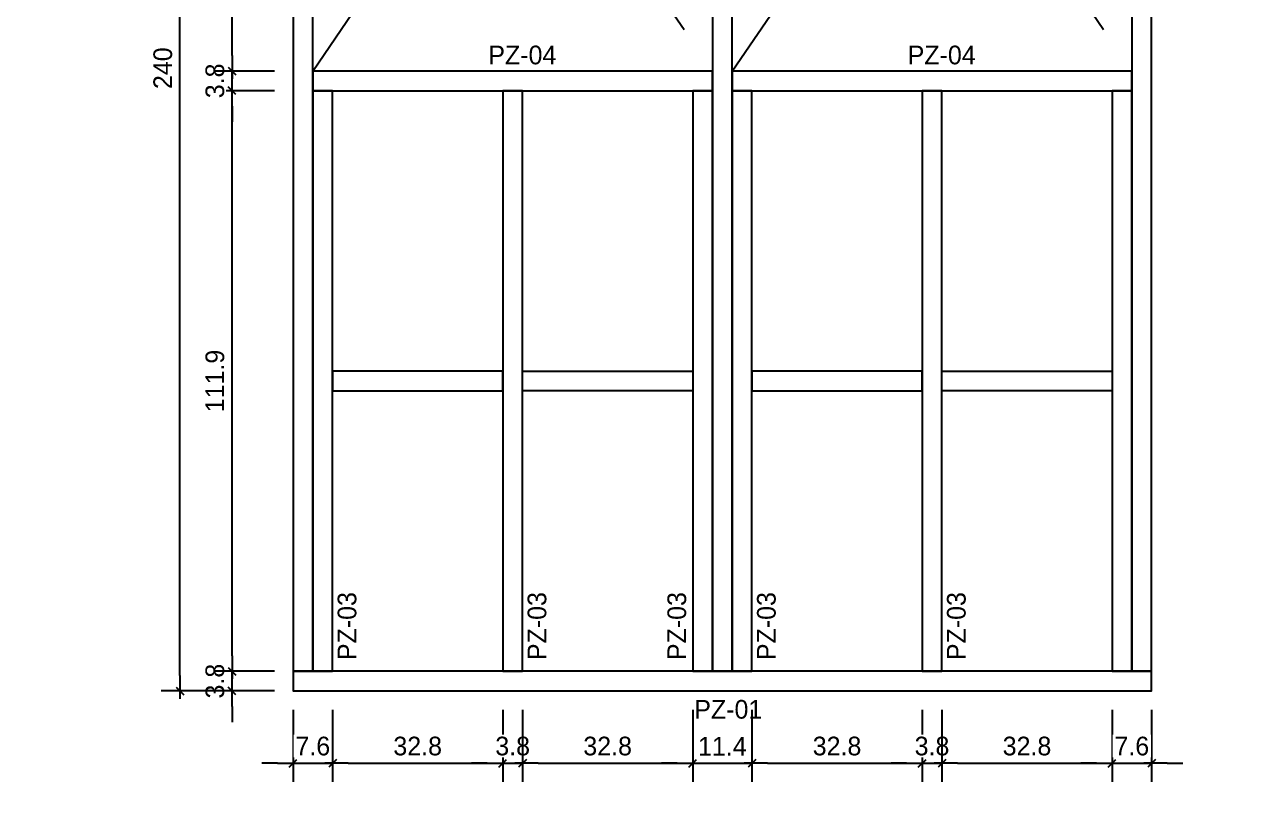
# Model space of a CAD drawing. Header units: millimetres. Extents: x 19458 to 19801, y 4351 to 4752.
# Drawn here: x 19507.25 to 19509.606, y 4504.776 to 4506.272 of the extents above; entities that cross this region are included whole.
import ezdxf

# ---------------------------------------------------------------- set-up
doc = ezdxf.new("R2010")
doc.units = ezdxf.units.MM
doc.linetypes.add('HIDDEN2', pattern=[4.7625, 3.175, -1.5875])
for name, color, linetype in [('0 @ 0.2', 7, 'Continuous'), ('cotas', 1, 'Continuous'), ('cotas @ 400', 1, 'Continuous'), ('cotas @ 500', 1, 'Continuous'), ('PANELES PARED', 2, 'Continuous'), ('TEXTO @ 0.2', 2, 'Continuous')]:
    doc.layers.add(name, color=color, linetype=linetype)
doc.styles.add('century gothic', font='GOTHIC.TTF')
doc.styles.add('COTAS SMC', font='GOTHIC.TTF')
doc.dimstyles.new('ANOTATIVE 100 SMCONSTRUCCIONES', dxfattribs={"dimscale": 0, "dimtxt": 0.18, "dimasz": 0.15, "dimexe": 0.18, "dimexo": 0.09, "dimgap": 0.1, "dimtad": 1, "dimzin": 0, "dimdsep": 46, "dimtxsty": 'century gothic', "dimblk1": 'FLECHA1', "dimblk2": 'FLECHA1', "dimsah": 1, "dimcen": 0.18, "dimdle": 0.075, "dimclrd": 1, "dimclre": 1, "dimclrt": 2, "dimaunit": 1, "dimadec": 0, "dimazin": 0, "dimtfac": 0.75, "dimtix": 1, "dimtmove": 2, "dimatfit": 3, "dimfxl": 0.09, "dimtvp": 1.5, "dimtfill": 1, "dimtolj": 1, "dimtzin": 0, "dimarcsym": 0})
doc.dimstyles.new('ANOTATIVE CM SMCONSTRUCCIONES', dxfattribs={"dimscale": 0, "dimtxt": 0.18, "dimasz": 0.15, "dimexe": 0.18, "dimexo": 0.18, "dimgap": 0.07, "dimtad": 1, "dimdec": 1, "dimlfac": 100, "dimdsep": 46, "dimtxsty": 'century gothic', "dimblk1": 'FLECHA1', "dimblk2": 'FLECHA1', "dimsah": 1, "dimcen": 0.18, "dimdle": 0.075, "dimclrd": 1, "dimclre": 1, "dimclrt": 2, "dimaunit": 1, "dimadec": 0, "dimazin": 2, "dimtfac": 0.75, "dimtdec": 1, "dimtix": 1, "dimtmove": 2, "dimatfit": 3, "dimfxl": 0.09, "dimtvp": 1.5, "dimtfill": 1, "dimtolj": 1, "dimtzin": 0, "dimarcsym": 0})
doc.dimstyles.new('PIES SMCONSTRUCCIONES', dxfattribs={"dimscale": 0, "dimtxt": 0.18, "dimasz": 0.2, "dimexe": 0.18, "dimexo": 0, "dimgap": 0.1, "dimtad": 1, "dimdec": 0, "dimlfac": 39.370079, "dimzin": 0, "dimdsep": 46, "dimlunit": 4, "dimtxsty": 'COTAS SMC', "dimblk1": 'FLECHA1', "dimblk2": 'FLECHA1', "dimsah": 1, "dimcen": 0.2, "dimdle": 0.075, "dimclrd": 1, "dimclre": 1, "dimclrt": 2, "dimaunit": 1, "dimadec": 0, "dimazin": 0, "dimtfac": 0.75, "dimtdec": 0, "dimtix": 1, "dimtmove": 2, "dimatfit": 3, "dimfxl": 0.09, "dimtvp": 1.5, "dimtfill": 1, "dimtolj": 1, "dimtzin": 0, "dimarcsym": 0})

# ---------------------------------------------------------------- blocks, each defined once
blk = doc.blocks.new('FLECHA1')
at = {"color": 4}
blk.add_line((-0.246176, -0.248081), (0.248081, 0.25), dxfattribs=at)
at = {"color": 1}
blk.add_line((-1, 0), (0.496162, 0), dxfattribs=at)
blk = doc.blocks.new('*D1568')
at = {"layer": 'cotas', "color": 1, "lineweight": -2, "transparency": 16777216}
for p, q in [((19614.326, 4625.8448), (19614.326, 4700.8448)), ((19570.9836, 4550.8448), (19524.326, 4550.8448)), ((19614.326, 4548.4298), (19614.326, 4550.8448)), ((19570.5339, 4548.4298), (19524.326, 4548.4298)), ((19614.326, 4473.4298), (19614.326, 4398.4298))]:
    blk.add_line(p, q, dxfattribs=at)
at = {"layer": 'Defpoints', "color": 0, "transparency": 16777216}
for p in [(19614.326, 4550.8448), (19615.9836, 4550.8448), (19615.5339, 4548.4298)]:
    blk.add_point(p, dxfattribs=at)
at = {"layer": 'cotas', "color": 1, "lineweight": -2, "transparency": 16777216, "xscale": 75, "yscale": 75, "zscale": 75}
for p, rotation in [((19614.326, 4550.8448), 270), ((19614.326, 4548.4298), 90)]:
    blk.add_blockref('FLECHA1', p, dxfattribs=dict(at, rotation=rotation))
at = {"layer": 'cotas', "color": 2, "transparency": 16777216, "insert": (19517.3376, 4549.6373), "char_height": 90, "attachment_point": 5, "rotation": 90, "style": 'century gothic', "bg_fill": 3, "box_fill_scale": 1.1, "bg_fill_color": 256, "bg_fill_true_color": 13158600, "bg_fill_transparency": 0}
blk.add_mtext('\\A1;2.42', dxfattribs=at)
blk = doc.blocks.new('*D1620')
at = {"layer": 'cotas', "color": 1, "lineweight": -2, "transparency": 16777216}
for p, q in [((19614.326, 4610.8448), (19614.326, 4670.8448)), ((19579.9836, 4550.8448), (19542.326, 4550.8448)), ((19614.326, 4548.4298), (19614.326, 4550.8448)), ((19579.5339, 4548.4298), (19542.326, 4548.4298)), ((19614.326, 4488.4298), (19614.326, 4428.4298))]:
    blk.add_line(p, q, dxfattribs=at)
at = {"layer": 'Defpoints', "color": 0, "transparency": 16777216}
for p in [(19614.326, 4550.8448), (19615.9836, 4550.8448), (19615.5339, 4548.4298)]:
    blk.add_point(p, dxfattribs=at)
at = {"layer": 'cotas', "color": 1, "lineweight": -2, "transparency": 16777216, "xscale": 60, "yscale": 60, "zscale": 60}
for p, rotation in [((19614.326, 4550.8448), 270), ((19614.326, 4548.4298), 90)]:
    blk.add_blockref('FLECHA1', p, dxfattribs=dict(at, rotation=rotation))
at = {"layer": 'cotas', "color": 2, "transparency": 16777216, "insert": (19536.7353, 4549.6373), "char_height": 72, "attachment_point": 5, "rotation": 90, "style": 'century gothic', "bg_fill": 3, "box_fill_scale": 1.1, "bg_fill_color": 256, "bg_fill_true_color": 13158600, "bg_fill_transparency": 0}
blk.add_mtext('\\A1;2.42', dxfattribs=at)
blk = doc.blocks.new('*D1623')
at = {"layer": 'cotas', "color": 1, "lineweight": -2, "transparency": 16777216}
for p, q in [((19620.0128, 4651.7533), (19620.0128, 4751.7533)), ((19620.4168, 4551.7533), (19530.0128, 4551.7533)), ((19620.0128, 4550.5333), (19620.0128, 4551.7533)), ((19620.4168, 4550.5333), (19530.0128, 4550.5333)), ((19620.0128, 4450.5333), (19620.0128, 4350.5333))]:
    blk.add_line(p, q, dxfattribs=at)
at = {"layer": 'Defpoints', "color": 0, "transparency": 16777216}
for p in [(19620.0128, 4551.7533), (19620.4168, 4551.7533), (19620.4168, 4550.5333)]:
    blk.add_point(p, dxfattribs=at)
at = {"layer": 'cotas', "color": 1, "lineweight": -2, "transparency": 16777216, "xscale": 100, "yscale": 100, "zscale": 100}
for p, rotation in [((19620.0128, 4551.7533), 270), ((19620.0128, 4550.5333), 90)]:
    blk.add_blockref('FLECHA1', p, dxfattribs=dict(at, rotation=rotation))
at = {"layer": 'cotas', "color": 2, "transparency": 16777216, "insert": (19523.8809, 4551.1433), "char_height": 90, "attachment_point": 5, "rotation": 90, "style": 'COTAS SMC', "bg_fill": 3, "box_fill_scale": 1.1, "bg_fill_color": 256, "bg_fill_true_color": 13158600, "bg_fill_transparency": 0}
blk.add_mtext("\\A1;4'", dxfattribs=at)
blk = doc.blocks.new('PP2')
at = {"layer": 'PANELES PARED', "color": 8, "linetype": 'HIDDEN2', "ltscale": 0.1}
for p, q in [((19444.8521, 4512.7796), (19445.6221, 4511.6502)), ((19444.8521, 4511.6502), (19445.6221, 4512.7796)), ((19445.6601, 4512.7796), (19446.4301, 4511.6502)), ((19445.6601, 4511.6502), (19446.4301, 4512.7796))]:
    blk.add_line(p, q, dxfattribs=at)
at = {"layer": 'PANELES PARED'}
for points in [[(19444.8141, 4512.8556), (19444.8141, 4512.8176), (19446.4681, 4512.8176), (19446.4681, 4512.8556)], [(19444.8521, 4512.8176), (19444.8141, 4512.8176), (19444.8141, 4510.4936), (19444.8521, 4510.4936)], [(19444.8521, 4512.8176), (19444.8521, 4512.7796), (19445.6221, 4512.7796), (19445.6221, 4512.8176)], [(19445.6601, 4512.8176), (19445.6221, 4512.8176), (19445.6221, 4510.4936), (19445.6601, 4510.4936)], [(19446.4301, 4512.8176), (19446.4301, 4512.7796), (19445.6601, 4512.7796), (19445.6601, 4512.8176)], [(19446.4681, 4512.8176), (19446.4301, 4512.8176), (19446.4301, 4510.4936), (19446.4681, 4510.4936)], [(19444.8521, 4511.6502), (19444.8521, 4511.6122), (19445.6221, 4511.6122), (19445.6221, 4511.6502)], [(19445.6601, 4511.6502), (19445.6601, 4511.6122), (19446.4301, 4511.6122), (19446.4301, 4511.6502)], [(19444.8901, 4511.6122), (19444.8521, 4511.6122), (19444.8521, 4510.4936), (19444.8901, 4510.4936)], [(19445.2561, 4511.6122), (19445.2181, 4511.6122), (19445.2181, 4510.4936), (19445.2561, 4510.4936)], [(19445.6221, 4511.6122), (19445.5841, 4511.6122), (19445.5841, 4510.4936), (19445.6221, 4510.4936)], [(19445.6981, 4511.6122), (19445.6601, 4511.6122), (19445.6601, 4510.4936), (19445.6981, 4510.4936)], [(19446.0641, 4511.6122), (19446.0261, 4511.6122), (19446.0261, 4510.4936), (19446.0641, 4510.4936)], [(19446.4301, 4511.6122), (19446.3921, 4511.6122), (19446.3921, 4510.4936), (19446.4301, 4510.4936)], [(19444.8901, 4511.0719), (19444.8901, 4511.0339), (19445.2181, 4511.0339), (19445.2181, 4511.0719)], [(19445.5841, 4511.0719), (19445.5841, 4511.0339), (19445.2561, 4511.0339), (19445.2561, 4511.0719)], [(19445.6981, 4511.0719), (19445.6981, 4511.0339), (19446.0261, 4511.0339), (19446.0261, 4511.0719)], [(19446.3921, 4511.0719), (19446.3921, 4511.0339), (19446.0641, 4511.0339), (19446.0641, 4511.0719)], [(19444.8141, 4510.4936), (19444.8141, 4510.4556), (19446.4681, 4510.4556), (19446.4681, 4510.4936)]]:
    blk.add_lwpolyline(points, close=True, dxfattribs=at)
blk = doc.blocks.new('*D99')
at = {"color": 1, "lineweight": -2, "transparency": 16777216}
for p, q in [((19507.6497, 4505.0553), (19507.6497, 4505.0853)), ((19507.7314, 4505.0253), (19507.6137, 4505.0253)), ((19507.6497, 4504.9873), (19507.6497, 4505.0253)), ((19507.7314, 4504.9873), (19507.6137, 4504.9873)), ((19507.6497, 4504.9573), (19507.6497, 4504.9273))]:
    blk.add_line(p, q, dxfattribs=at)
at = {"layer": 'Defpoints', "color": 0, "transparency": 16777216}
for p in [(19507.7674, 4505.0253), (19507.7674, 4504.9873)]:
    blk.add_point(p, dxfattribs=at)
at = {"color": 1, "lineweight": -2, "transparency": 16777216, "xscale": 0.03, "yscale": 0.03, "zscale": 0.03}
for p, rotation in [((19507.6497, 4505.0253), 270), ((19507.6497, 4504.9873), 90)]:
    blk.add_blockref('FLECHA1', p, dxfattribs=dict(at, rotation=rotation))
at = {"color": 2, "transparency": 16777216, "insert": (19507.6168, 4505.0063), "char_height": 0.036, "attachment_point": 5, "rotation": 90, "style": 'century gothic', "bg_fill": 3, "box_fill_scale": 1.1, "bg_fill_color": 256, "bg_fill_true_color": 13158600, "bg_fill_transparency": 0}
blk.add_mtext('\\A1;3.8', dxfattribs=at)
at = {"layer": 'Defpoints', "color": 0, "transparency": 16777216}
blk.add_point((19507.6497, 4505.0253), dxfattribs=at)
blk = doc.blocks.new('*D100')
at = {"color": 1, "lineweight": -2, "transparency": 16777216}
for p, q in [((19507.7314, 4506.1439), (19507.6137, 4506.1439)), ((19507.6497, 4505.0553), (19507.6497, 4506.1139)), ((19507.7314, 4505.0253), (19507.6137, 4505.0253))]:
    blk.add_line(p, q, dxfattribs=at)
at = {"layer": 'Defpoints', "color": 0, "transparency": 16777216}
for p in [(19507.6497, 4506.1439), (19507.7674, 4506.1439), (19507.7674, 4505.0253)]:
    blk.add_point(p, dxfattribs=at)
at = {"color": 1, "lineweight": -2, "transparency": 16777216, "xscale": 0.03, "yscale": 0.03, "zscale": 0.03}
for p, rotation in [((19507.6497, 4506.1439), 90), ((19507.6497, 4505.0253), 270)]:
    blk.add_blockref('FLECHA1', p, dxfattribs=dict(at, rotation=rotation))
at = {"color": 2, "transparency": 16777216, "insert": (19507.6168, 4505.5846), "char_height": 0.036, "attachment_point": 5, "rotation": 90, "style": 'century gothic', "bg_fill": 3, "box_fill_scale": 1.1, "bg_fill_color": 256, "bg_fill_true_color": 13158600, "bg_fill_transparency": 0}
blk.add_mtext('\\A1;111.9', dxfattribs=at)
blk = doc.blocks.new('*D101')
at = {"color": 1, "lineweight": -2, "transparency": 16777216}
for p, q in [((19507.6497, 4506.2119), (19507.6497, 4506.2419)), ((19507.7314, 4506.1819), (19507.6137, 4506.1819)), ((19507.6497, 4506.1439), (19507.6497, 4506.1819)), ((19507.7314, 4506.1439), (19507.6137, 4506.1439)), ((19507.6497, 4506.1139), (19507.6497, 4506.0839))]:
    blk.add_line(p, q, dxfattribs=at)
at = {"layer": 'Defpoints', "color": 0, "transparency": 16777216}
for p in [(19507.7674, 4506.1819), (19507.7674, 4506.1439)]:
    blk.add_point(p, dxfattribs=at)
at = {"color": 1, "lineweight": -2, "transparency": 16777216, "xscale": 0.03, "yscale": 0.03, "zscale": 0.03}
for p, rotation in [((19507.6497, 4506.1819), 270), ((19507.6497, 4506.1439), 90)]:
    blk.add_blockref('FLECHA1', p, dxfattribs=dict(at, rotation=rotation))
at = {"color": 2, "transparency": 16777216, "insert": (19507.6168, 4506.1629), "char_height": 0.036, "attachment_point": 5, "rotation": 90, "style": 'century gothic', "bg_fill": 3, "box_fill_scale": 1.1, "bg_fill_color": 256, "bg_fill_true_color": 13158600, "bg_fill_transparency": 0}
blk.add_mtext('\\A1;3.8', dxfattribs=at)
at = {"layer": 'Defpoints', "color": 0, "transparency": 16777216}
blk.add_point((19507.6497, 4506.1819), dxfattribs=at)
blk = doc.blocks.new('*D102')
at = {"color": 1, "lineweight": -2, "transparency": 16777216}
for p, q in [((19507.7314, 4507.3493), (19507.6137, 4507.3493)), ((19507.6497, 4506.2119), (19507.6497, 4507.3193)), ((19507.7314, 4506.1819), (19507.6137, 4506.1819))]:
    blk.add_line(p, q, dxfattribs=at)
at = {"layer": 'Defpoints', "color": 0, "transparency": 16777216}
for p in [(19507.6497, 4507.3493), (19507.7674, 4507.3493), (19507.7674, 4506.1819)]:
    blk.add_point(p, dxfattribs=at)
at = {"color": 1, "lineweight": -2, "transparency": 16777216, "xscale": 0.03, "yscale": 0.03, "zscale": 0.03}
for p, rotation in [((19507.6497, 4507.3493), 90), ((19507.6497, 4506.1819), 270)]:
    blk.add_blockref('FLECHA1', p, dxfattribs=dict(at, rotation=rotation))
at = {"color": 2, "transparency": 16777216, "insert": (19507.6168, 4506.7656), "char_height": 0.036, "attachment_point": 5, "rotation": 90, "style": 'century gothic', "bg_fill": 3, "box_fill_scale": 1.1, "bg_fill_color": 256, "bg_fill_true_color": 13158600, "bg_fill_transparency": 0}
blk.add_mtext('\\A1;116.7', dxfattribs=at)
blk = doc.blocks.new('*D104')
at = {"color": 1, "lineweight": -2, "transparency": 16777216}
for p, q in [((19507.7314, 4507.3873), (19507.5133, 4507.3873)), ((19507.5493, 4505.0173), (19507.5493, 4507.3573)), ((19507.7314, 4504.9873), (19507.5133, 4504.9873))]:
    blk.add_line(p, q, dxfattribs=at)
at = {"layer": 'Defpoints', "color": 0, "transparency": 16777216}
for p in [(19507.5493, 4507.3873), (19507.7674, 4507.3873), (19507.7674, 4504.9873)]:
    blk.add_point(p, dxfattribs=at)
at = {"color": 1, "lineweight": -2, "transparency": 16777216, "xscale": 0.03, "yscale": 0.03, "zscale": 0.03}
for p, rotation in [((19507.5493, 4507.3873), 90), ((19507.5493, 4504.9873), 270)]:
    blk.add_blockref('FLECHA1', p, dxfattribs=dict(at, rotation=rotation))
at = {"color": 2, "transparency": 16777216, "insert": (19507.5164, 4506.1873), "char_height": 0.036, "attachment_point": 5, "rotation": 90, "style": 'century gothic', "bg_fill": 3, "box_fill_scale": 1.1, "bg_fill_color": 256, "bg_fill_true_color": 13158600, "bg_fill_transparency": 0}
blk.add_mtext('\\A1;240', dxfattribs=at)
blk = doc.blocks.new('*D122')
at = {"color": 1, "lineweight": -2, "transparency": 16777216}
for p, q in [((19507.7674, 4504.9513), (19507.7674, 4504.8121)), ((19507.8434, 4504.9513), (19507.8434, 4504.8121)), ((19507.7374, 4504.8481), (19507.7074, 4504.8481)), ((19507.7674, 4504.8481), (19507.8434, 4504.8481)), ((19507.8734, 4504.8481), (19507.9034, 4504.8481))]:
    blk.add_line(p, q, dxfattribs=at)
at = {"layer": 'Defpoints', "color": 0, "transparency": 16777216}
for p in [(19507.7674, 4504.9873), (19507.8434, 4504.9873)]:
    blk.add_point(p, dxfattribs=at)
at = {"color": 1, "lineweight": -2, "transparency": 16777216, "xscale": 0.03, "yscale": 0.03, "zscale": 0.03}
blk.add_blockref('FLECHA1', (19507.7674, 4504.8481), dxfattribs=at)
at = {"color": 1, "lineweight": -2, "transparency": 16777216, "xscale": 0.03, "yscale": 0.03, "zscale": 0.03, "rotation": 180}
blk.add_blockref('FLECHA1', (19507.8434, 4504.8481), dxfattribs=at)
at = {"color": 2, "transparency": 16777216, "insert": (19507.8054, 4504.881), "char_height": 0.036, "attachment_point": 5, "style": 'century gothic', "bg_fill": 3, "box_fill_scale": 1.1, "bg_fill_color": 256, "bg_fill_true_color": 13158600, "bg_fill_transparency": 0}
blk.add_mtext('\\A1;7.6', dxfattribs=at)
at = {"layer": 'Defpoints', "color": 0, "transparency": 16777216}
blk.add_point((19507.8434, 4504.8481), dxfattribs=at)
blk = doc.blocks.new('*D123')
at = {"color": 1, "lineweight": -2, "transparency": 16777216}
for p, q in [((19507.8434, 4504.9513), (19507.8434, 4504.8121)), ((19508.1714, 4504.9513), (19508.1714, 4504.8121)), ((19507.8734, 4504.8481), (19508.1414, 4504.8481))]:
    blk.add_line(p, q, dxfattribs=at)
at = {"layer": 'Defpoints', "color": 0, "transparency": 16777216}
for p in [(19507.8434, 4504.9873), (19508.1714, 4504.9873), (19508.1714, 4504.8481)]:
    blk.add_point(p, dxfattribs=at)
at = {"color": 1, "lineweight": -2, "transparency": 16777216, "xscale": 0.03, "yscale": 0.03, "zscale": 0.03, "rotation": 180}
blk.add_blockref('FLECHA1', (19507.8434, 4504.8481), dxfattribs=at)
at = {"color": 1, "lineweight": -2, "transparency": 16777216, "xscale": 0.03, "yscale": 0.03, "zscale": 0.03}
blk.add_blockref('FLECHA1', (19508.1714, 4504.8481), dxfattribs=at)
at = {"color": 2, "transparency": 16777216, "insert": (19508.0074, 4504.881), "char_height": 0.036, "attachment_point": 5, "style": 'century gothic', "bg_fill": 3, "box_fill_scale": 1.1, "bg_fill_color": 256, "bg_fill_true_color": 13158600, "bg_fill_transparency": 0}
blk.add_mtext('\\A1;32.8', dxfattribs=at)
blk = doc.blocks.new('*D124')
at = {"color": 1, "lineweight": -2, "transparency": 16777216}
for p, q in [((19508.1714, 4504.9513), (19508.1714, 4504.8121)), ((19508.2094, 4504.9513), (19508.2094, 4504.8121)), ((19508.1414, 4504.8481), (19508.1114, 4504.8481)), ((19508.1714, 4504.8481), (19508.2094, 4504.8481)), ((19508.2394, 4504.8481), (19508.2694, 4504.8481))]:
    blk.add_line(p, q, dxfattribs=at)
at = {"layer": 'Defpoints', "color": 0, "transparency": 16777216}
for p in [(19508.1714, 4504.9873), (19508.2094, 4504.9873)]:
    blk.add_point(p, dxfattribs=at)
at = {"color": 1, "lineweight": -2, "transparency": 16777216, "xscale": 0.03, "yscale": 0.03, "zscale": 0.03}
blk.add_blockref('FLECHA1', (19508.1714, 4504.8481), dxfattribs=at)
at = {"color": 1, "lineweight": -2, "transparency": 16777216, "xscale": 0.03, "yscale": 0.03, "zscale": 0.03, "rotation": 180}
blk.add_blockref('FLECHA1', (19508.2094, 4504.8481), dxfattribs=at)
at = {"color": 2, "transparency": 16777216, "insert": (19508.1904, 4504.881), "char_height": 0.036, "attachment_point": 5, "style": 'century gothic', "bg_fill": 3, "box_fill_scale": 1.1, "bg_fill_color": 256, "bg_fill_true_color": 13158600, "bg_fill_transparency": 0}
blk.add_mtext('\\A1;3.8', dxfattribs=at)
at = {"layer": 'Defpoints', "color": 0, "transparency": 16777216}
blk.add_point((19508.2094, 4504.8481), dxfattribs=at)
blk = doc.blocks.new('*D125')
at = {"color": 1, "lineweight": -2, "transparency": 16777216}
for p, q in [((19508.2094, 4504.9513), (19508.2094, 4504.8121)), ((19508.5374, 4504.9513), (19508.5374, 4504.8121)), ((19508.2394, 4504.8481), (19508.5074, 4504.8481))]:
    blk.add_line(p, q, dxfattribs=at)
at = {"layer": 'Defpoints', "color": 0, "transparency": 16777216}
for p in [(19508.2094, 4504.9873), (19508.5374, 4504.9873), (19508.5374, 4504.8481)]:
    blk.add_point(p, dxfattribs=at)
at = {"color": 1, "lineweight": -2, "transparency": 16777216, "xscale": 0.03, "yscale": 0.03, "zscale": 0.03, "rotation": 180}
blk.add_blockref('FLECHA1', (19508.2094, 4504.8481), dxfattribs=at)
at = {"color": 1, "lineweight": -2, "transparency": 16777216, "xscale": 0.03, "yscale": 0.03, "zscale": 0.03}
blk.add_blockref('FLECHA1', (19508.5374, 4504.8481), dxfattribs=at)
at = {"color": 2, "transparency": 16777216, "insert": (19508.3734, 4504.881), "char_height": 0.036, "attachment_point": 5, "style": 'century gothic', "bg_fill": 3, "box_fill_scale": 1.1, "bg_fill_color": 256, "bg_fill_true_color": 13158600, "bg_fill_transparency": 0}
blk.add_mtext('\\A1;32.8', dxfattribs=at)
blk = doc.blocks.new('*D126')
at = {"color": 1, "lineweight": -2, "transparency": 16777216}
for p, q in [((19508.5374, 4504.9513), (19508.5374, 4504.8121)), ((19508.6514, 4504.9513), (19508.6514, 4504.8121)), ((19508.5074, 4504.8481), (19508.4774, 4504.8481)), ((19508.5374, 4504.8481), (19508.6514, 4504.8481)), ((19508.6814, 4504.8481), (19508.7114, 4504.8481))]:
    blk.add_line(p, q, dxfattribs=at)
at = {"layer": 'Defpoints', "color": 0, "transparency": 16777216}
for p in [(19508.5374, 4504.9873), (19508.6514, 4504.9873)]:
    blk.add_point(p, dxfattribs=at)
at = {"color": 1, "lineweight": -2, "transparency": 16777216, "xscale": 0.03, "yscale": 0.03, "zscale": 0.03}
blk.add_blockref('FLECHA1', (19508.5374, 4504.8481), dxfattribs=at)
at = {"color": 1, "lineweight": -2, "transparency": 16777216, "xscale": 0.03, "yscale": 0.03, "zscale": 0.03, "rotation": 180}
blk.add_blockref('FLECHA1', (19508.6514, 4504.8481), dxfattribs=at)
at = {"color": 2, "transparency": 16777216, "insert": (19508.5944, 4504.8809), "char_height": 0.036, "attachment_point": 5, "style": 'century gothic', "bg_fill": 3, "box_fill_scale": 1.1, "bg_fill_color": 256, "bg_fill_true_color": 13158600, "bg_fill_transparency": 0}
blk.add_mtext('\\A1;11.4', dxfattribs=at)
at = {"layer": 'Defpoints', "color": 0, "transparency": 16777216}
blk.add_point((19508.6514, 4504.8481), dxfattribs=at)
blk = doc.blocks.new('*D127')
at = {"color": 1, "lineweight": -2, "transparency": 16777216}
for p, q in [((19508.6514, 4504.9513), (19508.6514, 4504.8121)), ((19508.9794, 4504.9513), (19508.9794, 4504.8121)), ((19508.6814, 4504.8481), (19508.9494, 4504.8481))]:
    blk.add_line(p, q, dxfattribs=at)
at = {"layer": 'Defpoints', "color": 0, "transparency": 16777216}
for p in [(19508.6514, 4504.9873), (19508.9794, 4504.9873), (19508.9794, 4504.8481)]:
    blk.add_point(p, dxfattribs=at)
at = {"color": 1, "lineweight": -2, "transparency": 16777216, "xscale": 0.03, "yscale": 0.03, "zscale": 0.03, "rotation": 180}
blk.add_blockref('FLECHA1', (19508.6514, 4504.8481), dxfattribs=at)
at = {"color": 1, "lineweight": -2, "transparency": 16777216, "xscale": 0.03, "yscale": 0.03, "zscale": 0.03}
blk.add_blockref('FLECHA1', (19508.9794, 4504.8481), dxfattribs=at)
at = {"color": 2, "transparency": 16777216, "insert": (19508.8154, 4504.881), "char_height": 0.036, "attachment_point": 5, "style": 'century gothic', "bg_fill": 3, "box_fill_scale": 1.1, "bg_fill_color": 256, "bg_fill_true_color": 13158600, "bg_fill_transparency": 0}
blk.add_mtext('\\A1;32.8', dxfattribs=at)
blk = doc.blocks.new('*D128')
at = {"color": 1, "lineweight": -2, "transparency": 16777216}
for p, q in [((19508.9794, 4504.9513), (19508.9794, 4504.8121)), ((19509.0174, 4504.9513), (19509.0174, 4504.8121)), ((19508.9494, 4504.8481), (19508.9194, 4504.8481)), ((19508.9794, 4504.8481), (19509.0174, 4504.8481)), ((19509.0474, 4504.8481), (19509.0774, 4504.8481))]:
    blk.add_line(p, q, dxfattribs=at)
at = {"layer": 'Defpoints', "color": 0, "transparency": 16777216}
for p in [(19508.9794, 4504.9873), (19509.0174, 4504.9873)]:
    blk.add_point(p, dxfattribs=at)
at = {"color": 1, "lineweight": -2, "transparency": 16777216, "xscale": 0.03, "yscale": 0.03, "zscale": 0.03}
blk.add_blockref('FLECHA1', (19508.9794, 4504.8481), dxfattribs=at)
at = {"color": 1, "lineweight": -2, "transparency": 16777216, "xscale": 0.03, "yscale": 0.03, "zscale": 0.03, "rotation": 180}
blk.add_blockref('FLECHA1', (19509.0174, 4504.8481), dxfattribs=at)
at = {"color": 2, "transparency": 16777216, "insert": (19508.9984, 4504.881), "char_height": 0.036, "attachment_point": 5, "style": 'century gothic', "bg_fill": 3, "box_fill_scale": 1.1, "bg_fill_color": 256, "bg_fill_true_color": 13158600, "bg_fill_transparency": 0}
blk.add_mtext('\\A1;3.8', dxfattribs=at)
at = {"layer": 'Defpoints', "color": 0, "transparency": 16777216}
blk.add_point((19509.0174, 4504.8481), dxfattribs=at)
blk = doc.blocks.new('*D129')
at = {"color": 1, "lineweight": -2, "transparency": 16777216}
for p, q in [((19509.0174, 4504.9513), (19509.0174, 4504.8121)), ((19509.3454, 4504.9513), (19509.3454, 4504.8121)), ((19509.0474, 4504.8481), (19509.3154, 4504.8481))]:
    blk.add_line(p, q, dxfattribs=at)
at = {"layer": 'Defpoints', "color": 0, "transparency": 16777216}
for p in [(19509.0174, 4504.9873), (19509.3454, 4504.9873), (19509.3454, 4504.8481)]:
    blk.add_point(p, dxfattribs=at)
at = {"color": 1, "lineweight": -2, "transparency": 16777216, "xscale": 0.03, "yscale": 0.03, "zscale": 0.03, "rotation": 180}
blk.add_blockref('FLECHA1', (19509.0174, 4504.8481), dxfattribs=at)
at = {"color": 1, "lineweight": -2, "transparency": 16777216, "xscale": 0.03, "yscale": 0.03, "zscale": 0.03}
blk.add_blockref('FLECHA1', (19509.3454, 4504.8481), dxfattribs=at)
at = {"color": 2, "transparency": 16777216, "insert": (19509.1814, 4504.881), "char_height": 0.036, "attachment_point": 5, "style": 'century gothic', "bg_fill": 3, "box_fill_scale": 1.1, "bg_fill_color": 256, "bg_fill_true_color": 13158600, "bg_fill_transparency": 0}
blk.add_mtext('\\A1;32.8', dxfattribs=at)
blk = doc.blocks.new('*D130')
at = {"color": 1, "lineweight": -2, "transparency": 16777216}
for p, q in [((19509.3454, 4504.9513), (19509.3454, 4504.8121)), ((19509.4214, 4504.9513), (19509.4214, 4504.8121)), ((19509.3154, 4504.8481), (19509.2854, 4504.8481)), ((19509.3454, 4504.8481), (19509.4214, 4504.8481)), ((19509.4514, 4504.8481), (19509.4814, 4504.8481))]:
    blk.add_line(p, q, dxfattribs=at)
at = {"layer": 'Defpoints', "color": 0, "transparency": 16777216}
for p in [(19509.3454, 4504.9873), (19509.4214, 4504.9873)]:
    blk.add_point(p, dxfattribs=at)
at = {"color": 1, "lineweight": -2, "transparency": 16777216, "xscale": 0.03, "yscale": 0.03, "zscale": 0.03}
blk.add_blockref('FLECHA1', (19509.3454, 4504.8481), dxfattribs=at)
at = {"color": 1, "lineweight": -2, "transparency": 16777216, "xscale": 0.03, "yscale": 0.03, "zscale": 0.03, "rotation": 180}
blk.add_blockref('FLECHA1', (19509.4214, 4504.8481), dxfattribs=at)
at = {"color": 2, "transparency": 16777216, "insert": (19509.3834, 4504.881), "char_height": 0.036, "attachment_point": 5, "style": 'century gothic', "bg_fill": 3, "box_fill_scale": 1.1, "bg_fill_color": 256, "bg_fill_true_color": 13158600, "bg_fill_transparency": 0}
blk.add_mtext('\\A1;7.6', dxfattribs=at)
at = {"layer": 'Defpoints', "color": 0, "transparency": 16777216}
blk.add_point((19509.4214, 4504.8481), dxfattribs=at)
blk = doc.blocks.new('*U1729')
at = {"layer": 'cotas @ 500'}
dim = blk.add_linear_dim(base=(19614.3260382735, 4550.8448237801), p1=(19615.5338597089, 4548.4298237801), p2=(19615.9836080801, 4550.8448237801), angle=90, dimstyle='ANOTATIVE 100 SMCONSTRUCCIONES', override={"dimscale": 500, "dimtix": 1, "dimtofl": 1, "dimtmove": 1, "dimatfit": 1}, dxfattribs=at)
dim.commit()
dim.dimension.update_dxf_attribs({"geometry": '*D1568', "text_midpoint": (19517.3375950376, 4549.6373237801)})
at = {"layer": 'cotas @ 400'}
dim = blk.add_linear_dim(base=(19614.3260382735, 4550.8448237801), p1=(19615.5338597089, 4548.4298237801), p2=(19615.9836080801, 4550.8448237801), angle=90, dimstyle='ANOTATIVE 100 SMCONSTRUCCIONES', override={"dimscale": 400, "dimtix": 1, "dimtofl": 1, "dimtmove": 1, "dimatfit": 1}, dxfattribs=at)
dim.commit()
dim.dimension.update_dxf_attribs({"geometry": '*D1620', "text_midpoint": (19536.7352836848, 4549.6373237801)})
blk = doc.blocks.new('*U1731')
at = {"layer": 'cotas @ 500'}
dim = blk.add_linear_dim(base=(19620.0128, 4551.7533), p1=(19620.4168, 4550.5333), p2=(19620.4168, 4551.7533), angle=90, dimstyle='PIES SMCONSTRUCCIONES', override={"dimscale": 500, "dimtix": 1, "dimtofl": 1, "dimtmove": 2, "dimatfit": 3}, dxfattribs=at)
dim.commit()
dim.dimension.update_dxf_attribs({"geometry": '*D1623', "text_midpoint": (19523.8809, 4551.1433)})

msp = doc.modelspace()

# ---------------------------------------------------------------- block references
at = {"layer": 'cotas'}
msp.add_blockref('*U1729', (0, 0), dxfattribs=at)

# ---------------------------------------------------------------- next in the draw order: block references
msp.add_blockref('*U1731', (0, 0), dxfattribs=at)

# ---------------------------------------------------------------- next in the draw order: block references
msp.add_blockref('PP2', (62.9533, -5.4683))

# ---------------------------------------------------------------- next in the draw order: texts
at = {"layer": 'TEXTO @ 0.2', "color": 2, "char_height": 0.036, "width": 0.095414, "attachment_point": 1, "style": 'century gothic'}
for s, insert in [('PZ-04 ', (19508.1435, 4506.2308)), ('PZ-04 ', (19508.9515, 4506.2308)), ('PZ-01 ', (19508.5403, 4504.97))]:
    msp.add_mtext(s, dxfattribs=dict(at, insert=insert))
at = {"layer": 'TEXTO @ 0.2', "color": 2, "char_height": 0.036, "width": 0.095414, "attachment_point": 1, "rotation": 90, "style": 'century gothic'}
for insert in [(19507.8532, 4505.0468), (19508.2192, 4505.0468), (19508.4886, 4505.0468), (19508.6612, 4505.0468), (19509.0272, 4505.0468)]:
    msp.add_mtext('PZ-03 ', dxfattribs=dict(at, insert=insert))

# ---------------------------------------------------------------- next in the draw order: dimensions: what is measured, and where the dimension line sits
at = {"layer": '0 @ 0.2'}
dim = msp.add_linear_dim(base=(19507.6497, 4505.0253), p1=(19507.7674, 4504.9873), p2=(19507.7674, 4505.0253), angle=90, dimstyle='ANOTATIVE CM SMCONSTRUCCIONES', override={"dimscale": 0.2, "dimtix": 1, "dimtofl": 1, "dimtmove": 2, "dimatfit": 3}, dxfattribs=at)
dim.commit()
dim.dimension.update_dxf_attribs({"geometry": '*D99', "text_midpoint": (19507.6168, 4505.0063)})

# ---------------------------------------------------------------- next in the draw order: dimensions: what is measured, and where the dimension line sits
dim = msp.add_linear_dim(base=(19507.6497, 4506.1439), p1=(19507.7674, 4505.0253), p2=(19507.7674, 4506.1439), angle=90, dimstyle='ANOTATIVE CM SMCONSTRUCCIONES', override={"dimscale": 0.2, "dimtix": 1, "dimtofl": 1, "dimtmove": 2, "dimatfit": 3}, dxfattribs=at)
dim.commit()
dim.dimension.update_dxf_attribs({"geometry": '*D100', "text_midpoint": (19507.6168, 4505.5846)})

# ---------------------------------------------------------------- next in the draw order: dimensions: what is measured, and where the dimension line sits
dim = msp.add_linear_dim(base=(19507.6497, 4506.1819), p1=(19507.7674, 4506.1439), p2=(19507.7674, 4506.1819), angle=90, dimstyle='ANOTATIVE CM SMCONSTRUCCIONES', override={"dimscale": 0.2, "dimtix": 1, "dimtofl": 1, "dimtmove": 2, "dimatfit": 3}, dxfattribs=at)
dim.commit()
dim.dimension.update_dxf_attribs({"geometry": '*D101', "text_midpoint": (19507.6168, 4506.1629)})

# ---------------------------------------------------------------- next in the draw order: dimensions: what is measured, and where the dimension line sits
dim = msp.add_linear_dim(base=(19507.6497, 4507.3493), p1=(19507.7674, 4506.1819), p2=(19507.7674, 4507.3493), angle=90, dimstyle='ANOTATIVE CM SMCONSTRUCCIONES', override={"dimscale": 0.2, "dimtix": 1, "dimtofl": 1, "dimtmove": 2, "dimatfit": 3}, dxfattribs=at)
dim.commit()
dim.dimension.update_dxf_attribs({"geometry": '*D102', "text_midpoint": (19507.6168, 4506.7656)})

# ---------------------------------------------------------------- next in the draw order: dimensions: what is measured, and where the dimension line sits
dim = msp.add_linear_dim(base=(19507.5493, 4507.3873), p1=(19507.7674, 4504.9873), p2=(19507.7674, 4507.3873), angle=90, dimstyle='ANOTATIVE CM SMCONSTRUCCIONES', override={"dimscale": 0.2, "dimtix": 1, "dimtofl": 1, "dimtmove": 2, "dimatfit": 3}, dxfattribs=at)
dim.commit()
dim.dimension.update_dxf_attribs({"geometry": '*D104', "text_midpoint": (19507.5164, 4506.1873)})

# ---------------------------------------------------------------- next in the draw order: dimensions: what is measured, and where the dimension line sits
dim = msp.add_linear_dim(base=(19507.8434, 4504.8481), p1=(19507.7674, 4504.9873), p2=(19507.8434, 4504.9873), dimstyle='ANOTATIVE CM SMCONSTRUCCIONES', override={"dimscale": 0.2, "dimtix": 1, "dimtofl": 1, "dimtmove": 2, "dimatfit": 3}, dxfattribs=at)
dim.commit()
dim.dimension.update_dxf_attribs({"geometry": '*D122', "text_midpoint": (19507.8054, 4504.881)})

# ---------------------------------------------------------------- next in the draw order: dimensions: what is measured, and where the dimension line sits
dim = msp.add_linear_dim(base=(19508.1714, 4504.8481), p1=(19507.8434, 4504.9873), p2=(19508.1714, 4504.9873), dimstyle='ANOTATIVE CM SMCONSTRUCCIONES', override={"dimscale": 0.2, "dimtix": 1, "dimtofl": 1, "dimtmove": 2, "dimatfit": 3}, dxfattribs=at)
dim.commit()
dim.dimension.update_dxf_attribs({"geometry": '*D123', "text_midpoint": (19508.0074, 4504.881)})

# ---------------------------------------------------------------- next in the draw order: dimensions: what is measured, and where the dimension line sits
dim = msp.add_linear_dim(base=(19508.2094, 4504.8481), p1=(19508.1714, 4504.9873), p2=(19508.2094, 4504.9873), dimstyle='ANOTATIVE CM SMCONSTRUCCIONES', override={"dimscale": 0.2, "dimtix": 1, "dimtofl": 1, "dimtmove": 2, "dimatfit": 3}, dxfattribs=at)
dim.commit()
dim.dimension.update_dxf_attribs({"geometry": '*D124', "text_midpoint": (19508.1904, 4504.881)})

# ---------------------------------------------------------------- next in the draw order: dimensions: what is measured, and where the dimension line sits
dim = msp.add_linear_dim(base=(19508.5374, 4504.8481), p1=(19508.2094, 4504.9873), p2=(19508.5374, 4504.9873), dimstyle='ANOTATIVE CM SMCONSTRUCCIONES', override={"dimscale": 0.2, "dimtix": 1, "dimtofl": 1, "dimtmove": 2, "dimatfit": 3}, dxfattribs=at)
dim.commit()
dim.dimension.update_dxf_attribs({"geometry": '*D125', "text_midpoint": (19508.3734, 4504.881)})

# ---------------------------------------------------------------- next in the draw order: dimensions: what is measured, and where the dimension line sits
dim = msp.add_linear_dim(base=(19508.6514, 4504.8481), p1=(19508.5374, 4504.9873), p2=(19508.6514, 4504.9873), dimstyle='ANOTATIVE CM SMCONSTRUCCIONES', override={"dimscale": 0.2, "dimtix": 1, "dimtofl": 1, "dimtmove": 2, "dimatfit": 3}, dxfattribs=at)
dim.commit()
dim.dimension.update_dxf_attribs({"geometry": '*D126', "text_midpoint": (19508.5944, 4504.8809)})

# ---------------------------------------------------------------- next in the draw order: dimensions: what is measured, and where the dimension line sits
dim = msp.add_linear_dim(base=(19508.9794, 4504.8481), p1=(19508.6514, 4504.9873), p2=(19508.9794, 4504.9873), dimstyle='ANOTATIVE CM SMCONSTRUCCIONES', override={"dimscale": 0.2, "dimtix": 1, "dimtofl": 1, "dimtmove": 2, "dimatfit": 3}, dxfattribs=at)
dim.commit()
dim.dimension.update_dxf_attribs({"geometry": '*D127', "text_midpoint": (19508.8154, 4504.881)})

# ---------------------------------------------------------------- next in the draw order: dimensions: what is measured, and where the dimension line sits
dim = msp.add_linear_dim(base=(19509.0174, 4504.8481), p1=(19508.9794, 4504.9873), p2=(19509.0174, 4504.9873), dimstyle='ANOTATIVE CM SMCONSTRUCCIONES', override={"dimscale": 0.2, "dimtix": 1, "dimtofl": 1, "dimtmove": 2, "dimatfit": 3}, dxfattribs=at)
dim.commit()
dim.dimension.update_dxf_attribs({"geometry": '*D128', "text_midpoint": (19508.9984, 4504.881)})

# ---------------------------------------------------------------- next in the draw order: dimensions: what is measured, and where the dimension line sits
dim = msp.add_linear_dim(base=(19509.3454, 4504.8481), p1=(19509.0174, 4504.9873), p2=(19509.3454, 4504.9873), dimstyle='ANOTATIVE CM SMCONSTRUCCIONES', override={"dimscale": 0.2, "dimtix": 1, "dimtofl": 1, "dimtmove": 2, "dimatfit": 3}, dxfattribs=at)
dim.commit()
dim.dimension.update_dxf_attribs({"geometry": '*D129', "text_midpoint": (19509.1814, 4504.881)})

# ---------------------------------------------------------------- next in the draw order: dimensions: what is measured, and where the dimension line sits
dim = msp.add_linear_dim(base=(19509.4214, 4504.8481), p1=(19509.3454, 4504.9873), p2=(19509.4214, 4504.9873), dimstyle='ANOTATIVE CM SMCONSTRUCCIONES', override={"dimscale": 0.2, "dimtix": 1, "dimtofl": 1, "dimtmove": 2, "dimatfit": 3}, dxfattribs=at)
dim.commit()
dim.dimension.update_dxf_attribs({"geometry": '*D130', "text_midpoint": (19509.3834, 4504.881)})

doc.saveas('drawing.dxf')
